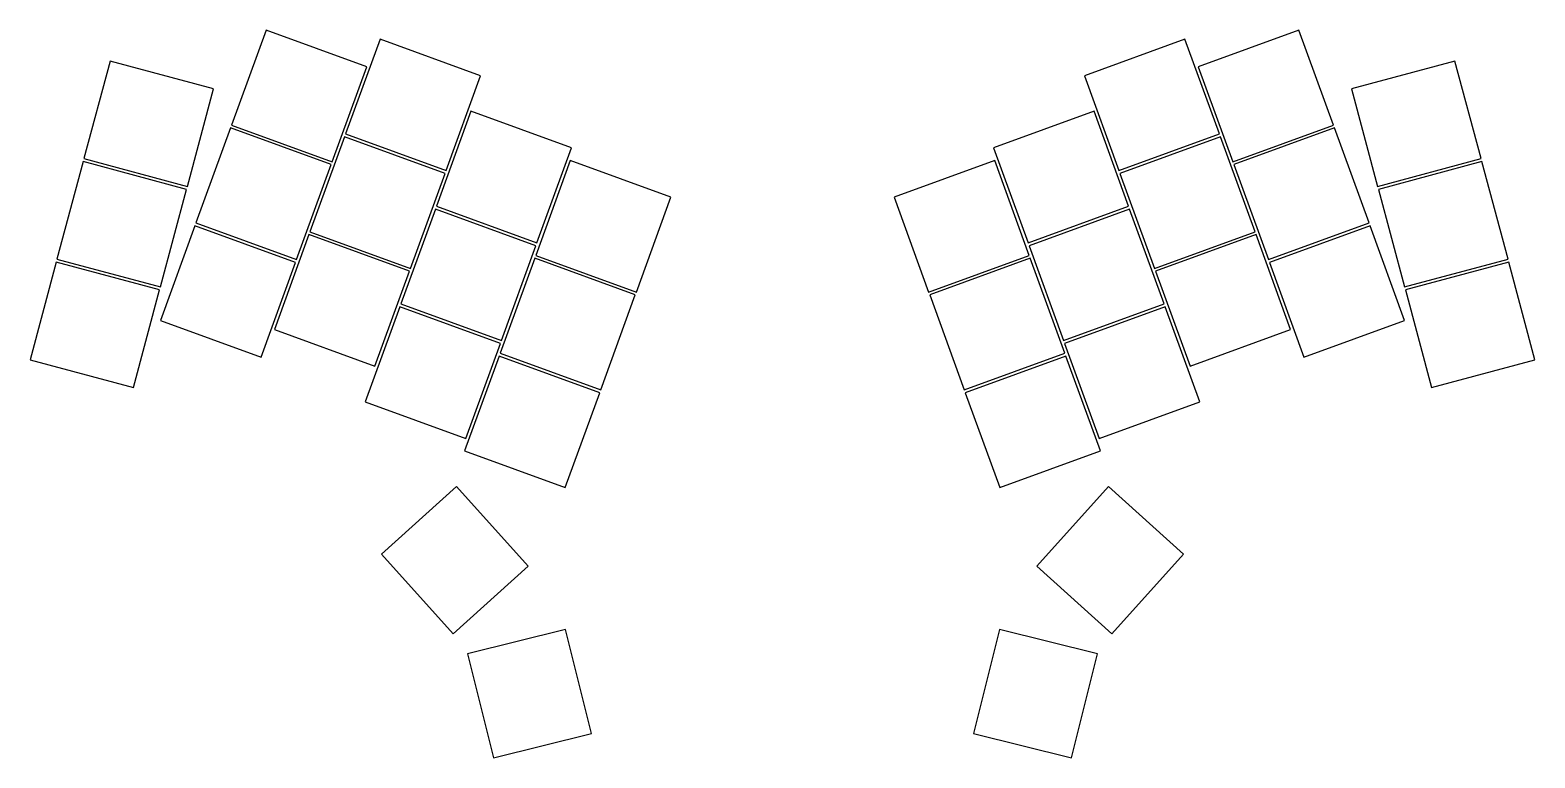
# Model space of a CAD drawing. Header units: millimetres. Extents: x -11 to 235, y -71 to 48.
import ezdxf

# ---------------------------------------------------------------- set-up
doc = ezdxf.new("R2010")
doc.units = ezdxf.units.MM

msp = doc.modelspace()

# ---------------------------------------------------------------- linework, layer by layer
for p, q in [((27.99, 48.13), (22.34, 32.63)), ((44.43, 42.14), (27.99, 48.13)), ((196.81, 48.13), (180.37, 42.14)), ((202.46, 32.63), (196.81, 48.13)), ((46.61, 46.67), (40.97, 31.17)), ((63.06, 40.69), (46.61, 46.67)), ((178.19, 46.67), (161.74, 40.69)), ((183.83, 31.17), (178.19, 46.67)), ((2.48, 43.08), (-1.79, 27.14)), ((19.39, 38.55), (2.48, 43.08)), ((38.79, 26.64), (44.43, 42.14)), ((180.37, 42.14), (186.01, 26.64)), ((222.32, 43.08), (205.41, 38.55)), ((226.59, 27.14), (222.32, 43.08)), ((57.41, 25.18), (63.06, 40.69)), ((161.74, 40.69), (167.39, 25.18)), ((15.12, 22.61), (19.39, 38.55)), ((205.41, 38.55), (209.68, 22.61)), ((61.47, 34.88), (55.83, 19.37)), ((77.92, 28.89), (61.47, 34.88)), ((163.33, 34.88), (146.88, 28.89)), ((168.97, 19.37), (163.33, 34.88)), ((22.17, 32.16), (16.53, 16.65)), ((38.62, 26.17), (22.17, 32.16)), ((22.34, 32.63), (38.79, 26.64)), ((186.01, 26.64), (202.46, 32.63)), ((202.63, 32.16), (186.18, 26.17)), ((208.27, 16.65), (202.63, 32.16)), ((40.8, 30.7), (35.15, 15.19)), ((57.24, 24.71), (40.8, 30.7)), ((40.97, 31.17), (57.41, 25.18)), ((167.39, 25.18), (183.83, 31.17)), ((184, 30.7), (167.56, 24.71)), ((189.65, 15.19), (184, 30.7)), ((-1.79, 27.14), (15.12, 22.61)), ((72.27, 13.39), (77.92, 28.89)), ((146.88, 28.89), (152.53, 13.39)), ((209.68, 22.61), (226.59, 27.14)), ((-1.92, 26.65), (-6.19, 10.72)), ((14.99, 22.12), (-1.92, 26.65)), ((32.97, 10.67), (38.62, 26.17)), ((51.6, 9.21), (57.24, 24.71)), ((77.7, 26.84), (72.06, 11.34)), ((94.15, 20.86), (77.7, 26.84)), ((147.1, 26.84), (130.65, 20.86)), ((152.74, 11.34), (147.1, 26.84)), ((167.56, 24.71), (173.2, 9.21)), ((186.18, 26.17), (191.83, 10.67)), ((226.72, 26.65), (209.81, 22.12)), ((230.99, 10.72), (226.72, 26.65)), ((10.72, 6.19), (14.99, 22.12)), ((88.51, 5.35), (94.15, 20.86)), ((130.65, 20.86), (136.29, 5.35)), ((209.81, 22.12), (214.08, 6.19)), ((55.66, 18.9), (50.02, 3.4)), ((72.1, 12.92), (55.66, 18.9)), ((55.83, 19.37), (72.27, 13.39)), ((152.53, 13.39), (168.97, 19.37)), ((169.14, 18.9), (152.7, 12.92)), ((174.78, 3.4), (169.14, 18.9)), ((16.36, 16.18), (10.71, 0.68)), ((32.8, 10.2), (16.36, 16.18)), ((16.53, 16.65), (32.97, 10.67)), ((35.15, 15.19), (51.6, 9.21)), ((173.2, 9.21), (189.65, 15.19)), ((191.83, 10.67), (208.27, 16.65)), ((208.44, 16.18), (192, 10.2)), ((214.09, 0.68), (208.44, 16.18)), ((34.98, 14.72), (29.34, -0.78)), ((51.43, 8.74), (34.98, 14.72)), ((66.46, -2.59), (72.1, 12.92)), ((152.7, 12.92), (158.34, -2.59)), ((189.82, 14.72), (173.37, 8.74)), ((195.46, -0.78), (189.82, 14.72)), ((-6.32, 10.23), (-10.59, -5.7)), ((10.59, 5.7), (-6.32, 10.23)), ((-6.19, 10.72), (10.72, 6.19)), ((27.16, -5.31), (32.8, 10.2)), ((71.89, 10.87), (66.25, -4.64)), ((88.33, 4.88), (71.89, 10.87)), ((72.06, 11.34), (88.51, 5.35)), ((136.29, 5.35), (152.74, 11.34)), ((152.91, 10.87), (136.47, 4.88)), ((158.55, -4.64), (152.91, 10.87)), ((192, 10.2), (197.64, -5.31)), ((214.08, 6.19), (230.99, 10.72)), ((231.12, 10.23), (214.21, 5.7)), ((235.39, -5.7), (231.12, 10.23)), ((45.78, -6.77), (51.43, 8.74)), ((173.37, 8.74), (179.02, -6.77)), ((6.32, -10.23), (10.59, 5.7)), ((214.21, 5.7), (218.48, -10.23)), ((49.84, 2.93), (44.2, -12.58)), ((66.29, -3.06), (49.84, 2.93)), ((50.02, 3.4), (66.46, -2.59)), ((82.69, -10.62), (88.33, 4.88)), ((136.47, 4.88), (142.11, -10.62)), ((158.34, -2.59), (174.78, 3.4)), ((174.96, 2.93), (158.51, -3.06)), ((180.6, -12.58), (174.96, 2.93)), ((10.71, 0.68), (27.16, -5.31)), ((197.64, -5.31), (214.09, 0.68)), ((29.34, -0.78), (45.78, -6.77)), ((179.02, -6.77), (195.46, -0.78)), ((60.65, -18.56), (66.29, -3.06)), ((66.25, -4.64), (82.69, -10.62)), ((142.11, -10.62), (158.55, -4.64)), ((158.51, -3.06), (164.15, -18.56)), ((-10.59, -5.7), (6.32, -10.23)), ((66.08, -5.11), (60.43, -20.61)), ((82.52, -11.09), (66.08, -5.11)), ((158.72, -5.11), (142.28, -11.09)), ((164.37, -20.61), (158.72, -5.11)), ((218.48, -10.23), (235.39, -5.7)), ((76.88, -26.6), (82.52, -11.09)), ((142.28, -11.09), (147.92, -26.6)), ((44.2, -12.58), (60.65, -18.56)), ((164.15, -18.56), (180.6, -12.58)), ((60.43, -20.61), (76.88, -26.6)), ((147.92, -26.6), (164.37, -20.61)), ((59.11, -26.44), (46.84, -37.48)), ((70.82, -39.44), (59.11, -26.44)), ((165.69, -26.44), (153.98, -39.44)), ((177.96, -37.48), (165.69, -26.44)), ((46.84, -37.48), (58.55, -50.48)), ((166.25, -50.48), (177.96, -37.48)), ((58.55, -50.48), (70.82, -39.44)), ((153.98, -39.44), (166.25, -50.48)), ((76.92, -49.77), (60.91, -53.76)), ((81.16, -66.75), (76.92, -49.77)), ((147.88, -49.77), (143.64, -66.75)), ((163.89, -53.76), (147.88, -49.77)), ((60.91, -53.76), (65.15, -70.74)), ((159.65, -70.74), (163.89, -53.76)), ((65.15, -70.74), (81.16, -66.75)), ((143.64, -66.75), (159.65, -70.74))]:
    msp.add_line(p, q)

doc.saveas('drawing.dxf')
